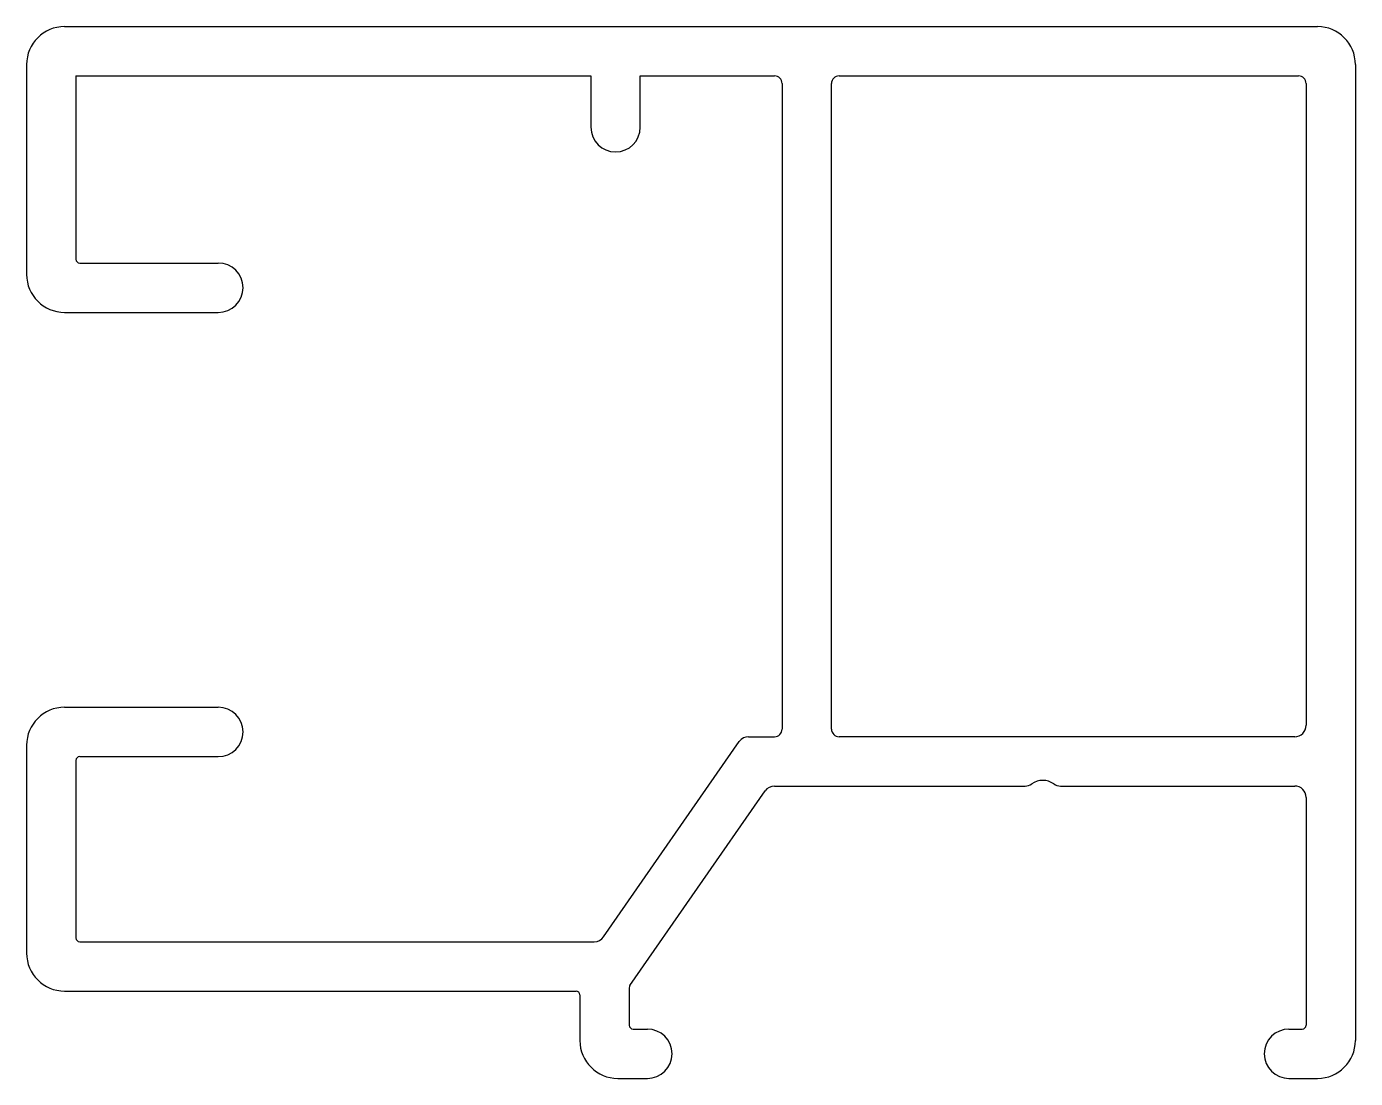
# Model space of a CAD drawing. Extents: x 1309.1 to 1344.1, y 2171 to 2198.7.
import ezdxf

# ---------------------------------------------------------------- set-up
doc = ezdxf.new("R2010")
doc.units = 0
doc.layers.get('0').update_dxf_attribs({"linetype": 'CONTINUOUS'})

msp = doc.modelspace()

# ---------------------------------------------------------------- linework, layer by layer
at = {"color": 0}
for p, q in [((1310.103, 2198.702), (1343.103, 2198.702)), ((1309.103, 2197.702), (1309.103, 2192.176)), ((1344.103, 2197.702), (1344.103, 2172.002)), ((1310.403, 2197.402), (1310.403, 2192.576)), ((1310.403, 2197.402), (1323.965, 2197.402)), ((1323.965, 2197.402), (1323.965, 2196.052)), ((1325.265, 2196.052), (1325.265, 2197.402)), ((1325.265, 2197.402), (1328.803, 2197.402)), ((1330.503, 2197.402), (1342.603, 2197.402)), ((1329.003, 2197.202), (1329.003, 2180.202)), ((1330.303, 2180.202), (1330.303, 2197.202)), ((1342.803, 2197.202), (1342.803, 2180.302)), ((1310.503, 2192.476), (1314.153, 2192.476)), ((1310.103, 2191.176), (1314.153, 2191.176)), ((1310.103, 2180.776), (1314.153, 2180.776)), ((1324.301, 2174.731), (1327.875, 2179.873)), ((1328.121, 2180.002), (1328.803, 2180.002)), ((1342.503, 2180.002), (1330.503, 2180.002)), ((1309.103, 2179.776), (1309.103, 2174.302)), ((1310.503, 2179.476), (1314.153, 2179.476)), ((1310.403, 2179.376), (1310.403, 2174.702)), ((1324.994, 2173.449), (1328.555, 2178.573)), ((1328.801, 2178.702), (1335.401, 2178.702)), ((1336.334, 2178.702), (1342.503, 2178.702)), ((1342.803, 2178.402), (1342.803, 2172.402)), ((1310.503, 2174.602), (1324.055, 2174.602)), ((1310.103, 2173.302), (1323.576, 2173.302)), ((1323.676, 2173.202), (1323.676, 2172.002)), ((1324.976, 2173.392), (1324.976, 2172.402)), ((1325.076, 2172.302), (1325.453, 2172.302)), ((1342.353, 2172.302), (1342.703, 2172.302)), ((1324.676, 2171.002), (1325.453, 2171.002)), ((1342.353, 2171.002), (1343.103, 2171.002))]:
    msp.add_line(p, q, dxfattribs=at)
for centre, radius, start, end in [((1310.103, 2197.702), 1, 90, 180), ((1343.103, 2197.702), 1, 0, 90), ((1328.803, 2197.202), 0.2, 0, 90), ((1330.503, 2197.202), 0.2, 90, 180), ((1342.603, 2197.202), 0.2, 0, 90), ((1324.615, 2196.052), 0.65, 180, 0), ((1310.503, 2192.576), 0.1, 180, 270), ((1314.153, 2191.826), 0.65, 270, 90), ((1310.103, 2192.176), 1, 180, 270), ((1310.103, 2179.776), 1, 90, 180), ((1314.153, 2180.126), 0.65, 270, 90), ((1328.803, 2180.202), 0.2, 270, 360), ((1330.503, 2180.202), 0.2, 180, 270), ((1342.503, 2180.302), 0.3, 270, 360), ((1328.121, 2179.702), 0.3, 90, 145.2022), ((1310.503, 2179.376), 0.1, 90, 180), ((1335.401, 2179.002), 0.3, 270, 305.6591), ((1335.868, 2178.352), 0.5, 54.3409, 125.6591), ((1336.334, 2179.002), 0.3, 234.3409, 270), ((1328.801, 2178.402), 0.3, 90, 145.2022), ((1342.503, 2178.402), 0.3, 0, 90), ((1310.503, 2174.702), 0.1, 180, 270), ((1324.055, 2174.902), 0.3, 270, 325.2022), ((1310.103, 2174.302), 1, 180, 270), ((1323.576, 2173.202), 0.1, 0, 90), ((1325.076, 2173.392), 0.1, 145.2022, 180), ((1325.076, 2172.402), 0.1, 180, 270), ((1325.453, 2171.652), 0.65, 270, 90), ((1342.353, 2171.652), 0.65, 90, 270), ((1342.703, 2172.402), 0.1, 270, 0), ((1324.676, 2172.002), 1, 180, 270), ((1343.103, 2172.002), 1, 270, 0)]:
    msp.add_arc(centre, radius, start, end, dxfattribs=at)

doc.saveas('drawing.dxf')
